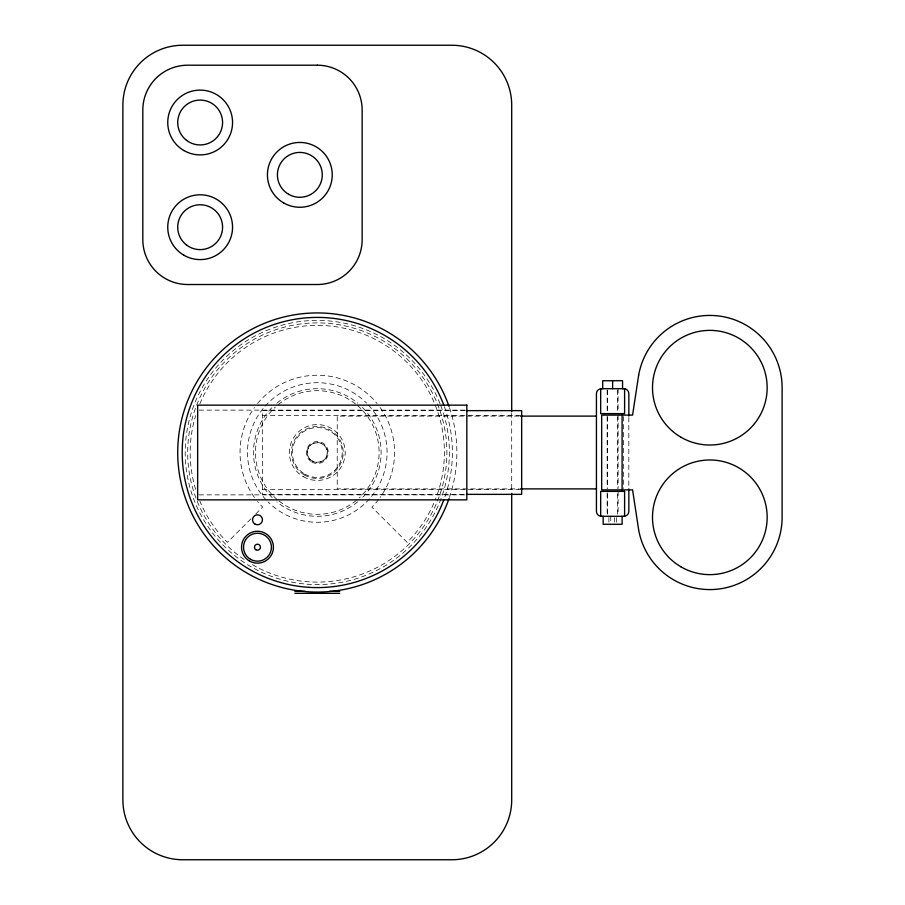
<?xml version="1.0" encoding="UTF-8"?>
<svg xmlns="http://www.w3.org/2000/svg" width="905" height="905" viewBox="0 0 905 905"><rect width="100%" height="100%" fill="white"/><g stroke="black" fill="none" stroke-linecap="round" stroke-linejoin="round"><path stroke-width="0.68" stroke-dasharray="4.53 3.39" d="M250.911 518.882L227.415 542.378A127.107 127.107 0 0 1 199.858 501.144M255.798 513.983L262.654 507.128A77.264 77.264 0 0 1 257.563 501.517M199.066 410.135L466.833 410.135M465.317 410.632L262.461 410.632L262.461 494.368L465.317 494.368M262.461 415.61L521.665 415.61M518.95 416.108L337.226 416.108L337.226 488.892L518.95 488.892M262.461 489.39L521.665 489.39M199.066 494.865L466.833 494.865M628.839 417.488L628.839 487.512M623.602 416.526L623.602 488.474M618.115 388.698L618.115 412.239M618.115 415.112L618.115 488.474M618.115 491.381L618.115 514.922M617.617 390.1L617.617 411.13M617.617 416.741L617.617 488.259M617.617 493.87L617.617 516.303M616.373 517.637L616.373 522.954M614.506 517.637L614.506 522.954M610.762 516.303L610.762 522.954M608.895 517.637L608.895 522.954M607.651 390.1L607.651 411.13M607.651 416.741L607.651 488.259M607.651 493.87L607.651 514.9M607.153 390.078L607.153 412.239M607.153 416.526L607.153 488.474M607.153 492.761L607.153 514.922M511.698 412.952L511.698 492.048M244.112 559.471A129.607 129.607 0 0 1 259.124 336.683A129.607 129.607 0 0 1 446.787 457.681A129.607 129.607 0 0 1 250.052 563.295M380.089 407.499A77.264 77.264 0 0 1 380.089 497.501M378.584 499.537A77.264 77.264 0 0 1 371.921 507.128L407.171 542.378A127.107 127.107 0 0 0 434.728 501.144M254.486 497.501A77.264 77.264 0 0 1 254.486 407.499M257.563 403.483A77.264 77.264 0 0 1 377.012 403.483M435.248 405.135A127.107 127.107 0 0 1 435.248 499.865M195.65 489.401A127.107 127.107 0 0 1 195.65 415.599M199.858 403.856A127.107 127.107 0 0 1 434.728 403.856M357.43 405.497A61.812 61.812 0 0 1 359.251 497.886M356.502 500.284A61.812 61.812 0 0 1 279.023 501.042M277.145 499.503A61.812 61.812 0 0 1 275.335 407.114M278.073 404.716A61.812 61.812 0 0 1 355.552 403.958M440.701 405.395A132.096 132.096 0 0 1 441.561 497.286M441.131 498.451A132.096 132.096 0 0 1 238.852 558.781A132.096 132.096 0 0 1 236.872 347.701A132.096 132.096 0 0 1 440.249 404.241M449.457 407.635A139.574 139.574 0 0 1 449.457 497.365M444.378 406.696A135.083 135.083 0 0 1 444.378 498.304M368.539 405.135A69.787 69.787 0 0 1 371.231 496.777M369.455 498.859A69.787 69.787 0 0 1 267.948 501.845M266.047 499.865A69.787 69.787 0 0 1 263.344 408.223M265.12 406.141A69.787 69.787 0 0 1 366.638 403.155M362.407 407.386A63.803 63.803 0 0 1 362.407 497.614M357.769 501.823A63.803 63.803 0 0 1 276.817 501.823M272.179 497.614A63.803 63.803 0 0 1 272.179 407.386M276.817 403.178A63.803 63.803 0 0 1 357.769 403.178M307.372 451.527C305.517 464.254 326.547 466.324 327.214 453.473C329.069 440.746 308.028 438.676 307.372 451.527M303.333 476.675A27.919 27.919 0 0 0 345.201 452.5A27.919 27.919 0 0 0 303.333 428.325A27.919 27.919 0 0 0 303.333 476.675M311.806 462.002A10.962 10.962 0 0 0 328.255 452.5A10.962 10.962 0 0 0 311.806 442.998A10.962 10.962 0 0 0 311.806 462.002M304.827 474.084A24.921 24.921 0 0 0 342.214 452.5A24.921 24.921 0 0 0 304.827 430.916A24.921 24.921 0 0 0 304.827 474.084M304.329 474.944A25.917 25.917 0 0 0 343.21 452.5A25.917 25.917 0 0 0 304.329 430.056A25.917 25.917 0 0 0 304.329 474.944M312.304 461.131A9.966 9.966 0 0 0 327.259 452.5A9.966 9.966 0 0 0 312.304 443.869A9.966 9.966 0 0 0 312.304 461.131"/><path stroke-width="1.36" d="M466.72 410.632L521.665 410.632L521.665 494.368L466.72 494.368M520.364 416.108L596.429 416.108M520.364 488.892L596.429 488.892M294.86 591.327L305.053 591.327M329.522 591.327L339.726 591.327M294.86 593.318L339.726 593.318M628.839 416.085L628.839 393.675A4.989 4.989 0 0 0 623.85 388.698M628.839 488.915L628.839 511.325A4.989 4.989 0 0 1 623.85 516.303M622.561 388.698L622.561 380.722L602.707 380.722L602.707 388.698M622.108 415.112L622.108 489.888M622.108 516.303L622.108 524.278L603.16 524.278L603.16 516.303M612.628 380.722L612.628 388.698M511.698 411.537L511.698 105.071A59.821 59.821 0 0 0 451.878 45.25L182.708 45.25A59.821 59.821 0 0 0 122.888 105.071L122.888 799.93A59.821 59.821 0 0 0 182.708 859.75L451.878 859.75A59.821 59.821 0 0 0 511.698 799.93L511.698 493.463M601.418 516.303A4.989 4.989 0 0 1 596.429 511.325L596.429 393.675A4.989 4.989 0 0 1 601.418 388.698M449.027 498.598A139.574 139.574 0 0 1 234.406 564.799A139.574 139.574 0 0 1 234.406 340.201A139.574 139.574 0 0 1 449.027 406.402M443.936 499.492A135.083 135.083 0 0 1 236.397 560.693A135.083 135.083 0 0 1 236.397 344.307A135.083 135.083 0 0 1 443.936 405.508M638.659 375.145L632.572 415.112L601.667 415.112L601.667 489.888L632.572 489.888L638.659 529.855A72.276 72.276 0 0 0 782.112 517.298L782.112 387.702A72.276 72.276 0 0 0 638.659 375.145M317.293 65.194L187.686 65.194A44.865 44.865 0 0 0 142.82 110.048L142.82 239.655A44.865 44.865 0 0 0 187.686 284.521L317.293 284.521A44.865 44.865 0 0 0 362.147 239.655L362.147 110.048A44.865 44.865 0 0 0 317.293 65.194M624.597 388.698L600.671 388.698L600.671 413.619L624.597 413.619L624.597 388.698M466.833 405.146L197.652 405.146L197.652 499.854L466.833 499.854L466.833 405.146M624.597 491.381L600.671 491.381L600.671 516.303L624.597 516.303L624.597 491.381M681.171 437.341A57.32 57.32 0 0 0 767.157 387.702A57.32 57.32 0 0 0 681.171 338.051A57.32 57.32 0 0 0 681.171 437.341M681.171 566.949A57.32 57.32 0 0 0 767.157 517.298A57.32 57.32 0 0 0 681.171 467.659A57.32 57.32 0 0 0 681.171 566.949M254.984 524.108A4.989 4.989 0 0 0 262.461 519.798A4.989 4.989 0 0 0 254.984 515.477A4.989 4.989 0 0 0 254.984 524.108M255.979 549.799A2.987 2.987 0 0 0 260.459 547.208A2.987 2.987 0 0 0 255.979 544.618A2.987 2.987 0 0 0 255.979 549.799M249.497 561.021A15.951 15.951 0 0 0 273.423 547.208A15.951 15.951 0 0 0 249.497 533.396A15.951 15.951 0 0 0 249.497 561.021M250.493 559.301A13.96 13.96 0 0 0 271.432 547.208A13.96 13.96 0 0 0 250.493 535.127A13.96 13.96 0 0 0 250.493 559.301M288.627 194.281A22.433 22.433 0 0 0 322.271 174.857A22.433 22.433 0 0 0 288.627 155.422A22.433 22.433 0 0 0 288.627 194.281M283.638 202.912A32.399 32.399 0 0 0 332.248 174.857A32.399 32.399 0 0 0 283.638 146.791A32.399 32.399 0 0 0 283.638 202.912M186.498 244.984A22.433 22.433 0 0 0 222.392 230.119A22.433 22.433 0 0 0 191.566 206.464A22.433 22.433 0 0 0 186.498 244.984M183.953 255.255A32.399 32.399 0 0 0 232.551 227.189A32.399 32.399 0 0 0 183.953 199.134A32.399 32.399 0 0 0 183.953 255.255M186.498 140.309A22.433 22.433 0 0 0 222.392 125.444A22.433 22.433 0 0 0 191.566 101.79A22.433 22.433 0 0 0 186.498 140.309M183.953 150.569A32.399 32.399 0 0 0 232.551 122.514A32.399 32.399 0 0 0 183.953 94.448A32.399 32.399 0 0 0 183.953 150.569"/></g></svg>
